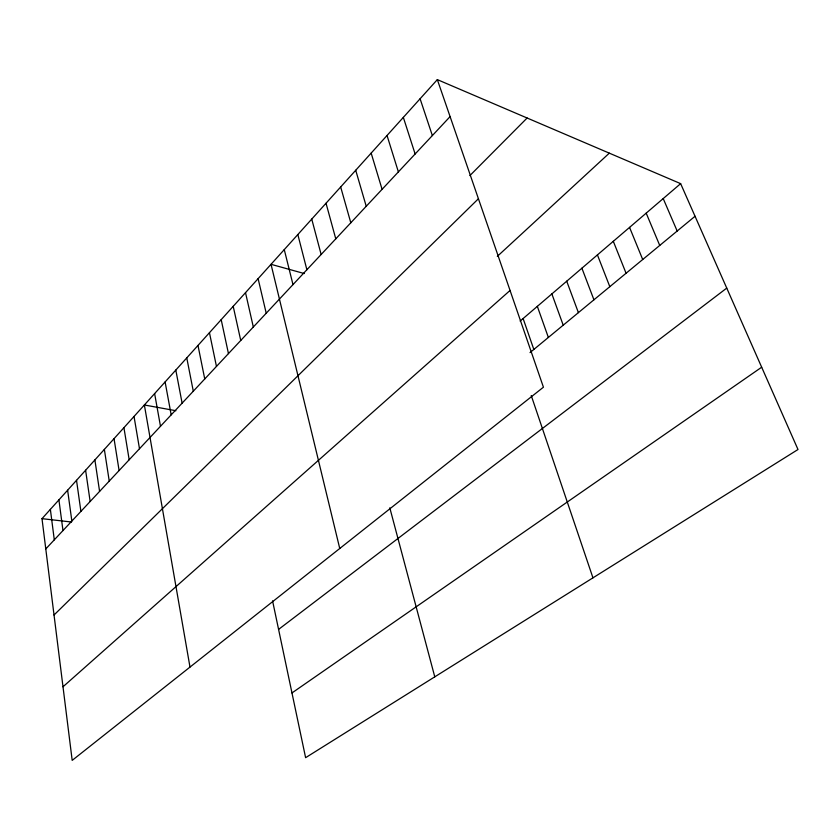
<?xml version="1.0" encoding="UTF-8"?>
<svg xmlns="http://www.w3.org/2000/svg" width="840" height="840" viewBox="0 0 840 840"><rect width="100%" height="100%" fill="white"/><g stroke="black" fill="none" stroke-linecap="round" stroke-linejoin="round"><path stroke-width="1.26" d="M437.336 79.621L543.428 387.198L72.188 760.379L42 518.668L437.336 79.621L680.642 183.645L798 449.505L305.613 757.68L272.57 600.873M45.78 548.95L450.093 116.603M469.896 175.581L527.121 118.01M54.033 615.006L478.422 198.744M497.322 256.368L609.315 153.153M63 686.784L510.058 290.451M520.139 321.09L680.642 183.645M530.04 352.59L695.048 216.269M278.586 629.401L726.747 288.099M291.974 692.948L761.67 367.217M42 518.668L71.526 522.018M175.896 410.718L144.365 404.985L189.987 667.086M304.269 273.546L271.026 264.317L339.749 548.499M663.212 198.576L677.177 231.032M646.191 213.15L659.736 245.438M629.559 227.388L642.705 259.507M613.305 241.3L626.073 273.252M597.429 254.909L609.819 286.681M581.9 268.202L593.933 299.806M566.716 281.201L578.403 312.637M551.87 293.916L563.21 325.175M537.337 306.358L548.363 337.449M523.12 318.538L533.831 349.451M531.248 395.577L592.956 577.836M420.094 98.773L432.358 135.566M403.337 117.39L415.128 153.983M387.03 135.492L398.381 171.896M371.165 153.122L382.084 189.326M355.719 170.268L366.23 206.273M340.673 186.974L350.805 222.779M326.025 203.238L335.78 238.844M389.802 507.822L434.774 676.841M311.745 219.093L321.143 254.489M297.832 234.549L306.883 269.745M284.267 249.617L292.992 284.603M258.111 278.659L266.217 313.226M245.511 292.656L253.323 327.012M233.205 306.327L240.744 340.473M221.193 319.673L228.459 353.608M209.454 332.703L216.468 366.44M197.988 345.44L204.75 378.966M186.774 357.893L193.294 391.209M175.812 370.062L182.112 403.169M165.102 381.959L171.181 414.866M154.623 393.593L160.482 426.3M134.032 416.462L139.493 448.749M123.931 427.686L129.181 459.764M114.041 438.669L119.102 470.547M104.36 449.411L109.242 481.089M94.889 459.931L99.593 491.411M85.607 470.232L90.153 501.512M76.524 480.322L80.903 511.392M67.63 490.203L71.852 521.073M58.916 499.884L62.979 530.565M50.368 509.376L54.296 539.847"/></g></svg>
